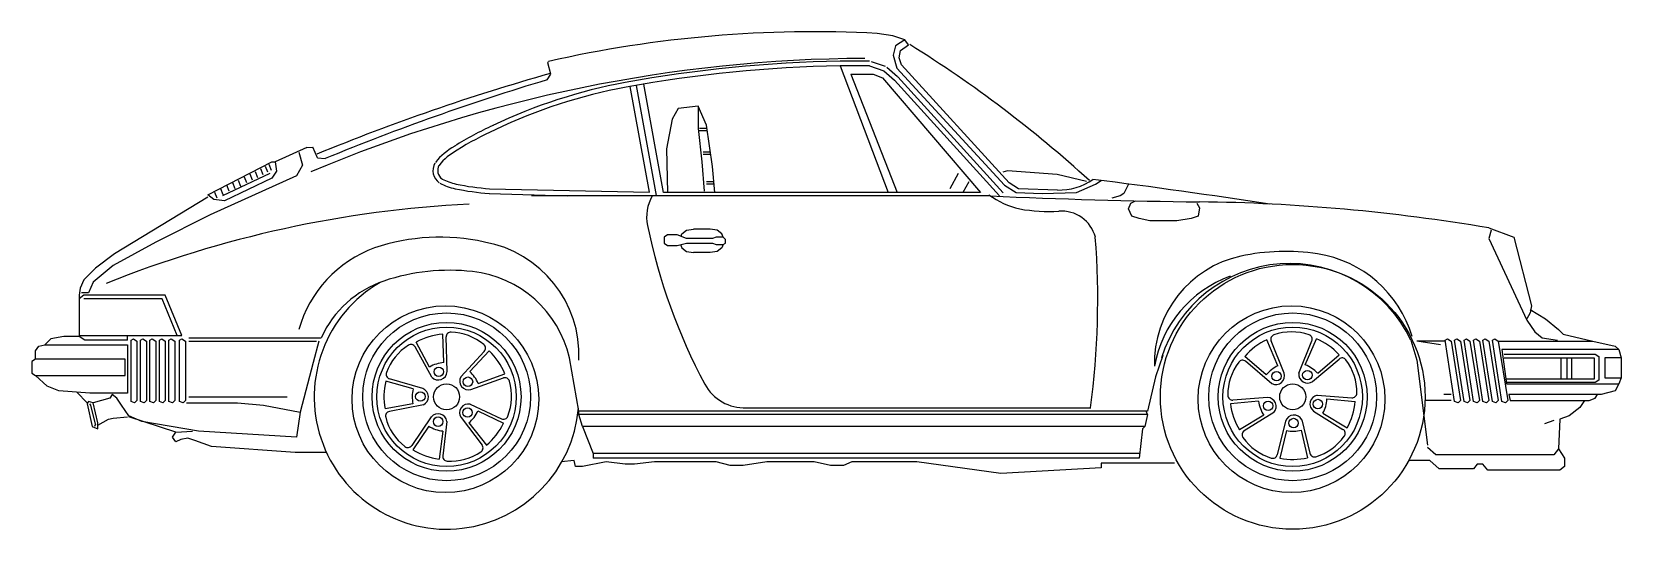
# Model space of a CAD drawing. Header units: millimetres. Extents: x -3276.83 to -3272.8, y 1923.29 to 1924.56.
import ezdxf

# ---------------------------------------------------------------- set-up
doc = ezdxf.new("R2010")
doc.units = ezdxf.units.MM
doc.header["$LTSCALE"] = 10
doc.layers.add('Veículos', color=2, linetype='Continuous')

msp = doc.modelspace()

# ---------------------------------------------------------------- linework, layer by layer
at = {"layer": 'Veículos'}
for p, q in [((-3274.6474, 1924.5447), (-3274.6871, 1924.5508)), ((-3274.6167, 1924.5347), (-3274.6474, 1924.5447)), ((-3274.6167, 1924.5347), (-3274.64, 1924.5194)), ((-3274.607, 1924.5224), (-3274.6167, 1924.5347)), ((-3274.64, 1924.5194), (-3274.646, 1924.4954)), ((-3274.646, 1924.4954), (-3274.637, 1924.4624)), ((-3274.631, 1924.4894), (-3274.628, 1924.5074)), ((-3274.628, 1924.5074), (-3274.607, 1924.5224)), ((-3275.5231, 1924.476), (-3275.5212, 1924.4799)), ((-3275.5154, 1924.4475), (-3275.5231, 1924.476)), ((-3274.742, 1924.4804), (-3274.781, 1924.4804)), ((-3274.781, 1924.4684), (-3274.6587, 1924.1474)), ((-3274.742, 1924.4684), (-3274.781, 1924.4684)), ((-3274.706, 1924.4804), (-3274.742, 1924.4804)), ((-3274.706, 1924.4684), (-3274.742, 1924.4684)), ((-3274.706, 1924.4684), (-3274.67, 1924.4564)), ((-3274.7022, 1924.4798), (-3274.6662, 1924.4678)), ((-3274.67, 1924.4564), (-3274.643, 1924.4324)), ((-3274.662, 1924.4654), (-3274.635, 1924.4414)), ((-3274.637, 1924.4624), (-3274.364, 1924.1654)), ((-3274.625, 1924.4714), (-3274.631, 1924.4894)), ((-3274.352, 1924.1714), (-3274.625, 1924.4714)), ((-3275.525, 1924.4329), (-3275.5154, 1924.4475)), ((-3275.2652, 1924.148), (-3275.3143, 1924.4162)), ((-3275.247, 1924.1391), (-3275.2982, 1924.419)), ((-3275.2291, 1924.1474), (-3275.2794, 1924.4223)), ((-3274.754, 1924.4474), (-3274.727, 1924.4474)), ((-3274.754, 1924.4474), (-3274.6359, 1924.1474)), ((-3274.727, 1924.4474), (-3274.697, 1924.4474)), ((-3274.697, 1924.4474), (-3274.673, 1924.4384)), ((-3274.673, 1924.4384), (-3274.4249, 1924.1474)), ((-3274.643, 1924.4324), (-3274.376, 1924.1384)), ((-3274.6341, 1924.4405), (-3274.3671, 1924.1465)), ((-3275.207, 1924.3334), (-3275.222, 1924.2584)), ((-3275.192, 1924.3604), (-3275.207, 1924.3334)), ((-3275.141, 1924.3664), (-3275.192, 1924.3604)), ((-3275.141, 1924.3664), (-3275.141, 1924.3094)), ((-3275.12, 1924.3184), (-3275.141, 1924.3664)), ((-3275.141, 1924.3094), (-3275.132, 1924.2254)), ((-3275.12, 1924.3094), (-3275.138, 1924.3094)), ((-3275.12, 1924.3034), (-3275.138, 1924.3034)), ((-3275.105, 1924.2134), (-3275.12, 1924.3184)), ((-3276.1347, 1924.2617), (-3276.215, 1924.2254)), ((-3276.1347, 1924.2617), (-3276.1199, 1924.2621)), ((-3276.1077, 1924.235), (-3276.1199, 1924.2621)), ((-3275.222, 1924.2584), (-3275.219, 1924.1474)), ((-3276.386, 1924.1414), (-3276.224, 1924.2254)), ((-3276.234, 1924.1985), (-3276.24, 1924.2135)), ((-3276.2245, 1924.2034), (-3276.2305, 1924.2184)), ((-3276.224, 1924.2254), (-3276.215, 1924.2254)), ((-3276.215, 1924.2254), (-3276.212, 1924.2014)), ((-3276.146, 1924.2164), (-3276.161, 1924.1894)), ((-3276.155, 1924.2494), (-3276.146, 1924.2164)), ((-3276.1077, 1924.235), (-3276.0882, 1924.2331)), ((-3275.132, 1924.2254), (-3275.126, 1924.1504)), ((-3275.111, 1924.2494), (-3275.129, 1924.2494)), ((-3275.111, 1924.2434), (-3275.129, 1924.2434)), ((-3275.099, 1924.1474), (-3275.105, 1924.2134)), ((-3276.161, 1924.1894), (-3276.38, 1924.0904)), ((-3276.2286, 1924.1956), (-3276.3486, 1924.1386)), ((-3276.224, 1924.1834), (-3276.344, 1924.1264)), ((-3276.317, 1924.1564), (-3276.323, 1924.1714)), ((-3276.302, 1924.1624), (-3276.308, 1924.1774)), ((-3276.287, 1924.1714), (-3276.293, 1924.1864)), ((-3276.273, 1924.1785), (-3276.279, 1924.1935)), ((-3276.259, 1924.1844), (-3276.265, 1924.1994)), ((-3276.2456, 1924.1919), (-3276.2516, 1924.2069)), ((-3276.212, 1924.2014), (-3276.224, 1924.1834)), ((-3275.102, 1924.1744), (-3275.12, 1924.1744)), ((-3274.481, 1924.1954), (-3274.502, 1924.1564)), ((-3274.4544, 1924.1746), (-3274.469, 1924.1474)), ((-3274.3562, 1924.2019), (-3274.3682, 1924.1989)), ((-3274.2302, 1924.1929), (-3274.3562, 1924.2019)), ((-3274.328, 1924.1564), (-3274.352, 1924.1714)), ((-3274.1552, 1924.1749), (-3274.2302, 1924.1929)), ((-3274.133, 1924.1684), (-3274.118, 1924.1774)), ((-3276.386, 1924.1354), (-3276.623, 1923.9914)), ((-3276.371, 1924.1294), (-3276.386, 1924.1414)), ((-3276.3621, 1924.1324), (-3276.3681, 1924.1474)), ((-3276.347, 1924.1414), (-3276.353, 1924.1564)), ((-3276.332, 1924.1504), (-3276.338, 1924.1654)), ((-3275.6714, 1924.1448), (-3275.4726, 1924.1384)), ((-3275.6707, 1924.1568), (-3275.2652, 1924.148)), ((-3274.4, 1924.1384), (-3275.564, 1924.1384)), ((-3274.4249, 1924.1474), (-3275.2291, 1924.1474)), ((-3275.102, 1924.1684), (-3275.12, 1924.1684)), ((-3274.364, 1924.1654), (-3274.334, 1924.1474)), ((-3274.334, 1924.1474), (-3274.268, 1924.1444)), ((-3274.229, 1924.1534), (-3274.328, 1924.1564)), ((-3274.268, 1924.1444), (-3274.181, 1924.1474)), ((-3274.181, 1924.1474), (-3274.133, 1924.1684)), ((-3274.07, 1924.1384), (-3274.091, 1924.1324)), ((-3274.061, 1924.1444), (-3274.07, 1924.1384)), ((-3274.049, 1924.1684), (-3274.061, 1924.1444)), ((-3276.38, 1924.0904), (-3276.518, 1924.0214)), ((-3276.344, 1924.1264), (-3276.371, 1924.1294)), ((-3274.049, 1924.1054), (-3274.043, 1924.1204)), ((-3274.04, 1924.0874), (-3274.049, 1924.1054)), ((-3274.043, 1924.1204), (-3274.031, 1924.1264)), ((-3273.875, 1924.1204), (-3273.869, 1924.1084)), ((-3273.869, 1924.1084), (-3273.872, 1924.0874)), ((-3275.183, 1924.0424), (-3275.171, 1924.0514)), ((-3275.171, 1924.0514), (-3275.153, 1924.0544)), ((-3275.111, 1924.0544), (-3275.153, 1924.0544)), ((-3275.093, 1924.0514), (-3275.111, 1924.0544)), ((-3275.081, 1924.0424), (-3275.093, 1924.0514)), ((-3274.022, 1924.0814), (-3274.04, 1924.0874)), ((-3273.995, 1924.0754), (-3274.022, 1924.0814)), ((-3273.926, 1924.0754), (-3273.995, 1924.0754)), ((-3273.89, 1924.0814), (-3273.926, 1924.0754)), ((-3273.872, 1924.0874), (-3273.89, 1924.0814)), ((-3273.134, 1924.0574), (-3273.071, 1924.0334)), ((-3273.128, 1924.0514), (-3273.134, 1924.0304)), ((-3276.518, 1924.0214), (-3276.626, 1923.9614)), ((-3275.219, 1924.0394), (-3275.228, 1924.0334)), ((-3275.228, 1924.0334), (-3275.228, 1924.0184)), ((-3275.228, 1924.0184), (-3275.219, 1924.0124)), ((-3275.195, 1924.0394), (-3275.219, 1924.0394)), ((-3275.219, 1924.0124), (-3275.195, 1924.0124)), ((-3275.171, 1924.0304), (-3275.195, 1924.0394)), ((-3275.195, 1924.0124), (-3275.171, 1924.0184)), ((-3275.186, 1924.0154), (-3275.183, 1924.0064)), ((-3275.1848, 1924.0362), (-3275.183, 1924.0424)), ((-3275.105, 1924.0304), (-3275.171, 1924.0304)), ((-3275.171, 1924.0184), (-3275.105, 1924.0184)), ((-3275.096, 1924.0334), (-3275.105, 1924.0304)), ((-3275.105, 1924.0184), (-3275.096, 1924.0154)), ((-3275.078, 1924.0334), (-3275.096, 1924.0334)), ((-3275.096, 1924.0154), (-3275.078, 1924.0154)), ((-3275.078, 1924.0334), (-3275.081, 1924.0424)), ((-3275.078, 1924.0154), (-3275.081, 1924.0064)), ((-3275.072, 1924.0274), (-3275.078, 1924.0334)), ((-3275.078, 1924.0154), (-3275.072, 1924.0184)), ((-3275.072, 1924.0184), (-3275.072, 1924.0274)), ((-3273.134, 1924.0304), (-3273.038, 1923.8234)), ((-3273.071, 1924.0334), (-3273.026, 1923.8594)), ((-3276.623, 1923.9914), (-3276.671, 1923.9554)), ((-3275.183, 1924.0064), (-3275.171, 1923.9974)), ((-3275.171, 1923.9974), (-3275.153, 1923.9944)), ((-3275.111, 1923.9944), (-3275.153, 1923.9944)), ((-3275.093, 1923.9974), (-3275.111, 1923.9944)), ((-3275.081, 1924.0064), (-3275.093, 1923.9974)), ((-3276.671, 1923.9554), (-3276.701, 1923.9254)), ((-3276.626, 1923.9614), (-3276.677, 1923.9194)), ((-3276.71, 1923.9044), (-3276.713, 1923.8864)), ((-3276.701, 1923.9254), (-3276.71, 1923.9044)), ((-3276.689, 1923.8924), (-3276.707, 1923.8924)), ((-3276.677, 1923.9194), (-3276.689, 1923.8924)), ((-3276.701, 1923.8864), (-3276.713, 1923.8774)), ((-3276.713, 1923.8864), (-3276.713, 1923.7814)), ((-3276.494, 1923.8864), (-3276.701, 1923.8864)), ((-3276.5023, 1923.8774), (-3276.701, 1923.8774)), ((-3276.464, 1923.7844), (-3276.5023, 1923.8774)), ((-3276.452, 1923.7844), (-3276.494, 1923.8864)), ((-3273.026, 1923.8594), (-3273.029, 1923.8414)), ((-3273.029, 1923.8504), (-3272.99, 1923.8264)), ((-3273.029, 1923.8414), (-3273.038, 1923.8264)), ((-3273.038, 1923.8234), (-3273.017, 1923.7934)), ((-3272.99, 1923.8264), (-3272.957, 1923.7994)), ((-3276.785, 1923.7754), (-3276.8, 1923.7604)), ((-3276.752, 1923.7814), (-3276.785, 1923.7754)), ((-3276.713, 1923.7814), (-3276.752, 1923.7814)), ((-3276.713, 1923.7844), (-3276.452, 1923.7844)), ((-3276.698, 1923.7724), (-3276.713, 1923.7814)), ((-3276.59, 1923.7724), (-3276.698, 1923.7724)), ((-3276.59, 1923.7724), (-3276.59, 1923.7844)), ((-3276.581, 1923.7724), (-3276.575, 1923.7754)), ((-3276.581, 1923.6164), (-3276.581, 1923.7724)), ((-3276.575, 1923.7754), (-3276.566, 1923.7694)), ((-3276.566, 1923.7694), (-3276.566, 1923.6194)), ((-3276.557, 1923.7724), (-3276.551, 1923.7754)), ((-3276.557, 1923.6164), (-3276.557, 1923.7724)), ((-3276.551, 1923.7754), (-3276.542, 1923.7694)), ((-3276.542, 1923.7694), (-3276.542, 1923.6194)), ((-3276.533, 1923.7724), (-3276.527, 1923.7754)), ((-3276.533, 1923.6164), (-3276.533, 1923.7724)), ((-3276.527, 1923.7754), (-3276.518, 1923.7694)), ((-3276.518, 1923.7694), (-3276.518, 1923.6194)), ((-3276.509, 1923.7724), (-3276.503, 1923.7754)), ((-3276.509, 1923.6164), (-3276.509, 1923.7724)), ((-3276.503, 1923.7754), (-3276.494, 1923.7694)), ((-3276.494, 1923.7694), (-3276.494, 1923.6194)), ((-3276.485, 1923.7724), (-3276.479, 1923.7754)), ((-3276.485, 1923.6164), (-3276.485, 1923.7724)), ((-3276.479, 1923.7754), (-3276.47, 1923.7694)), ((-3276.47, 1923.7694), (-3276.47, 1923.6194)), ((-3276.458, 1923.7724), (-3276.452, 1923.7754)), ((-3276.458, 1923.6164), (-3276.458, 1923.7724)), ((-3276.452, 1923.7754), (-3276.443, 1923.7694)), ((-3276.443, 1923.7694), (-3276.443, 1923.6194)), ((-3276.434, 1923.7784), (-3276.098, 1923.7784)), ((-3276.434, 1923.7694), (-3276.11, 1923.7694)), ((-3276.104, 1923.7694), (-3276.119, 1923.7154)), ((-3275.8232, 1923.7041), (-3275.8572, 1923.7674)), ((-3275.787, 1923.7153), (-3275.7899, 1923.7871)), ((-3275.7788, 1923.6925), (-3275.781, 1923.7804)), ((-3273.6694, 1923.7072), (-3273.6975, 1923.7733)), ((-3273.6536, 1923.6888), (-3273.6867, 1923.7702)), ((-3273.6165, 1923.6888), (-3273.5833, 1923.7702)), ((-3273.6, 1923.7095), (-3273.5719, 1923.7756)), ((-3273.332, 1923.7724), (-3273.317, 1923.7214)), ((-3273.257, 1923.7604), (-3273.317, 1923.7694)), ((-3273.245, 1923.7694), (-3273.317, 1923.7694)), ((-3273.245, 1923.7724), (-3273.239, 1923.7754)), ((-3273.221, 1923.6164), (-3273.245, 1923.7724)), ((-3273.239, 1923.7754), (-3273.23, 1923.7694)), ((-3273.23, 1923.7694), (-3273.206, 1923.6194)), ((-3273.221, 1923.7724), (-3273.215, 1923.7754)), ((-3273.197, 1923.6164), (-3273.221, 1923.7724)), ((-3273.215, 1923.7754), (-3273.206, 1923.7694)), ((-3273.206, 1923.7694), (-3273.182, 1923.6194)), ((-3273.197, 1923.7724), (-3273.191, 1923.7754)), ((-3273.173, 1923.6164), (-3273.197, 1923.7724)), ((-3273.191, 1923.7754), (-3273.182, 1923.7694)), ((-3273.182, 1923.7694), (-3273.158, 1923.6194)), ((-3273.173, 1923.7724), (-3273.167, 1923.7754)), ((-3273.149, 1923.6164), (-3273.173, 1923.7724)), ((-3273.167, 1923.7754), (-3273.158, 1923.7694)), ((-3273.158, 1923.7694), (-3273.134, 1923.6194)), ((-3273.149, 1923.7724), (-3273.143, 1923.7754)), ((-3273.125, 1923.6164), (-3273.149, 1923.7724)), ((-3273.143, 1923.7754), (-3273.134, 1923.7694)), ((-3273.134, 1923.7694), (-3273.11, 1923.6194)), ((-3273.125, 1923.7724), (-3273.119, 1923.7754)), ((-3273.101, 1923.6164), (-3273.125, 1923.7724)), ((-3273.119, 1923.7754), (-3273.11, 1923.7694)), ((-3273.11, 1923.7694), (-3273.086, 1923.6194)), ((-3273.11, 1923.7694), (-3272.87, 1923.7694)), ((-3273.017, 1923.7934), (-3272.999, 1923.7784)), ((-3272.999, 1923.7784), (-3272.96, 1923.7724)), ((-3272.957, 1923.7994), (-3272.945, 1923.7874)), ((-3272.945, 1923.7874), (-3272.87, 1923.7694)), ((-3272.87, 1923.7694), (-3272.813, 1923.7574)), ((-3276.824, 1923.7454), (-3276.815, 1923.7574)), ((-3276.824, 1923.7244), (-3276.824, 1923.7454)), ((-3276.815, 1923.7574), (-3276.8, 1923.7604)), ((-3276.8, 1923.7604), (-3276.59, 1923.7604)), ((-3276.59, 1923.7604), (-3276.59, 1923.6374)), ((-3275.8174, 1923.6783), (-3275.8601, 1923.7551)), ((-3275.7441, 1923.6793), (-3275.6842, 1923.7437)), ((-3275.7213, 1923.6929), (-3275.6717, 1923.7448)), ((-3275.444, 1923.5924), (-3275.468, 1923.7274)), ((-3273.962, 1923.7334), (-3273.98, 1923.6794)), ((-3273.6993, 1923.6839), (-3273.7535, 1923.731)), ((-3273.5686, 1923.6883), (-3273.5144, 1923.7354)), ((-3273.101, 1923.7484), (-3273.089, 1923.6614)), ((-3272.804, 1923.7484), (-3273.101, 1923.7484)), ((-3273.095, 1923.7364), (-3272.864, 1923.7364)), ((-3273.095, 1923.7274), (-3272.867, 1923.7274)), ((-3272.951, 1923.7274), (-3272.951, 1923.6734)), ((-3272.936, 1923.7274), (-3272.936, 1923.6734)), ((-3272.924, 1923.7274), (-3272.924, 1923.6734)), ((-3272.867, 1923.7274), (-3272.867, 1923.6734)), ((-3272.864, 1923.7364), (-3272.855, 1923.7304)), ((-3272.855, 1923.7304), (-3272.855, 1923.6704)), ((-3272.84, 1923.7274), (-3272.84, 1923.6764)), ((-3272.798, 1923.7274), (-3272.84, 1923.7274)), ((-3272.813, 1923.7574), (-3272.804, 1923.7484)), ((-3272.804, 1923.7484), (-3272.798, 1923.7274)), ((-3272.798, 1923.7274), (-3272.798, 1923.6764)), ((-3276.824, 1923.7244), (-3276.833, 1923.7184)), ((-3276.833, 1923.7184), (-3276.833, 1923.6884)), ((-3276.833, 1923.6884), (-3276.824, 1923.6824)), ((-3276.596, 1923.7244), (-3276.824, 1923.7244)), ((-3276.596, 1923.6824), (-3276.596, 1923.7244)), ((-3276.119, 1923.7154), (-3276.152, 1923.5894)), ((-3275.6995, 1923.6619), (-3275.6321, 1923.6868)), ((-3273.6846, 1923.6618), (-3273.7518, 1923.7186)), ((-3273.5813, 1923.6675), (-3273.5141, 1923.7243)), ((-3273.317, 1923.7214), (-3273.29, 1923.5054)), ((-3276.824, 1923.6824), (-3276.596, 1923.6824)), ((-3276.794, 1923.6554), (-3276.824, 1923.6824)), ((-3276.764, 1923.6434), (-3276.794, 1923.6554)), ((-3275.8648, 1923.6486), (-3275.934, 1923.6681)), ((-3275.8406, 1923.6494), (-3275.9248, 1923.6744)), ((-3275.7187, 1923.647), (-3275.6358, 1923.6763)), ((-3273.98, 1923.6794), (-3274.001, 1923.5924)), ((-3272.867, 1923.6734), (-3273.089, 1923.6734)), ((-3272.864, 1923.6644), (-3273.089, 1923.6644)), ((-3273.089, 1923.6614), (-3272.804, 1923.6614)), ((-3272.855, 1923.6704), (-3272.864, 1923.6644)), ((-3272.84, 1923.6764), (-3272.798, 1923.6764)), ((-3272.804, 1923.6614), (-3272.813, 1923.6434)), ((-3272.798, 1923.6764), (-3272.804, 1923.6614)), ((-3276.686, 1923.6374), (-3276.764, 1923.6434)), ((-3276.692, 1923.6134), (-3276.719, 1923.6404)), ((-3276.689, 1923.6164), (-3276.692, 1923.6104)), ((-3276.692, 1923.6104), (-3276.68, 1923.5534)), ((-3276.677, 1923.6134), (-3276.689, 1923.6164)), ((-3276.59, 1923.6374), (-3276.686, 1923.6374)), ((-3276.683, 1923.6074), (-3276.686, 1923.6104)), ((-3276.671, 1923.5594), (-3276.683, 1923.6074)), ((-3276.635, 1923.6254), (-3276.677, 1923.6134)), ((-3276.665, 1923.5624), (-3276.677, 1923.6134)), ((-3276.629, 1923.6344), (-3276.635, 1923.6254)), ((-3276.617, 1923.6254), (-3276.629, 1923.6344)), ((-3276.605, 1923.6074), (-3276.617, 1923.6254)), ((-3276.587, 1923.5804), (-3276.605, 1923.6074)), ((-3276.572, 1923.6134), (-3276.581, 1923.6164)), ((-3276.566, 1923.6194), (-3276.572, 1923.6134)), ((-3276.548, 1923.6134), (-3276.557, 1923.6164)), ((-3276.542, 1923.6194), (-3276.548, 1923.6134)), ((-3276.524, 1923.6134), (-3276.533, 1923.6164)), ((-3276.518, 1923.6194), (-3276.524, 1923.6134)), ((-3276.5, 1923.6134), (-3276.509, 1923.6164)), ((-3276.494, 1923.6194), (-3276.5, 1923.6134)), ((-3276.476, 1923.6134), (-3276.485, 1923.6164)), ((-3276.47, 1923.6194), (-3276.476, 1923.6134)), ((-3276.449, 1923.6134), (-3276.458, 1923.6164)), ((-3276.443, 1923.6194), (-3276.449, 1923.6134)), ((-3276.44, 1923.6134), (-3276.311, 1923.6134)), ((-3276.434, 1923.6284), (-3276.185, 1923.6284)), ((-3276.311, 1923.6134), (-3276.245, 1923.6074)), ((-3276.245, 1923.6074), (-3276.152, 1923.5894)), ((-3275.8654, 1923.6107), (-3275.9361, 1923.5979)), ((-3275.839, 1923.6083), (-3275.9253, 1923.5914)), ((-3275.7205, 1923.61), (-3275.6407, 1923.5729)), ((-3273.7185, 1923.6172), (-3273.7901, 1923.6109)), ((-3273.6961, 1923.6266), (-3273.7837, 1923.6201)), ((-3273.5698, 1923.6323), (-3273.4821, 1923.6258)), ((-3273.545, 1923.623), (-3273.4734, 1923.6168)), ((-3273.23, 1923.6194), (-3273.296, 1923.6194)), ((-3273.23, 1923.6344), (-3273.248, 1923.6344)), ((-3273.212, 1923.6134), (-3273.221, 1923.6164)), ((-3273.206, 1923.6194), (-3273.212, 1923.6134)), ((-3273.188, 1923.6134), (-3273.197, 1923.6164)), ((-3273.182, 1923.6194), (-3273.188, 1923.6134)), ((-3273.164, 1923.6134), (-3273.173, 1923.6164)), ((-3273.158, 1923.6194), (-3273.164, 1923.6134)), ((-3273.14, 1923.6134), (-3273.149, 1923.6164)), ((-3273.134, 1923.6194), (-3273.14, 1923.6134)), ((-3273.116, 1923.6134), (-3273.125, 1923.6164)), ((-3273.11, 1923.6194), (-3273.116, 1923.6134)), ((-3273.092, 1923.6134), (-3273.101, 1923.6164)), ((-3273.086, 1923.6194), (-3273.092, 1923.6134)), ((-3273.083, 1923.6344), (-3273.08, 1923.6194)), ((-3272.849, 1923.6344), (-3273.083, 1923.6344)), ((-3273.08, 1923.6194), (-3272.879, 1923.6194)), ((-3272.891, 1923.6194), (-3272.903, 1923.6014)), ((-3272.879, 1923.6194), (-3272.864, 1923.6254)), ((-3272.864, 1923.6254), (-3272.858, 1923.6344)), ((-3272.813, 1923.6434), (-3272.849, 1923.6344)), ((-3276.665, 1923.5564), (-3276.638, 1923.5714)), ((-3276.638, 1923.5714), (-3276.626, 1923.5744)), ((-3276.626, 1923.5744), (-3276.59, 1923.5774)), ((-3276.554, 1923.5654), (-3276.587, 1923.5804)), ((-3276.467, 1923.5384), (-3276.587, 1923.5774)), ((-3276.41, 1923.5414), (-3276.554, 1923.5654)), ((-3276.152, 1923.5894), (-3276.161, 1923.5264)), ((-3275.8187, 1923.5773), (-3275.8685, 1923.5049)), ((-3275.7791, 1923.5661), (-3275.7897, 1923.4788)), ((-3275.7433, 1923.5758), (-3275.6899, 1923.506)), ((-3275.7005, 1923.5925), (-3275.6358, 1923.5613)), ((-3275.444, 1923.5834), (-3275.444, 1923.5924)), ((-3274.001, 1923.5924), (-3275.444, 1923.5924)), ((-3275.435, 1923.5534), (-3275.444, 1923.5834)), ((-3274.001, 1923.5834), (-3275.444, 1923.5834)), ((-3275.0193, 1923.6004), (-3274.1448, 1923.6004)), ((-3274.001, 1923.5834), (-3274.007, 1923.5534)), ((-3274.001, 1923.5834), (-3274.004, 1923.5924)), ((-3273.7056, 1923.5816), (-3273.7672, 1923.5446)), ((-3273.6801, 1923.5887), (-3273.7548, 1923.5424)), ((-3273.6501, 1923.5669), (-3273.671, 1923.4815)), ((-3273.6091, 1923.5704), (-3273.5881, 1923.4851)), ((-3273.5791, 1923.5922), (-3273.5044, 1923.5459)), ((-3273.5555, 1923.5866), (-3273.4939, 1923.5496)), ((-3272.9687, 1923.5687), (-3272.9927, 1923.5597)), ((-3272.954, 1923.5714), (-3272.957, 1923.4964)), ((-3272.93, 1923.5804), (-3272.954, 1923.5714)), ((-3272.903, 1923.6014), (-3272.93, 1923.5804)), ((-3276.68, 1923.5534), (-3276.665, 1923.5474)), ((-3276.671, 1923.5594), (-3276.674, 1923.5534)), ((-3276.665, 1923.5474), (-3276.665, 1923.5624)), ((-3276.476, 1923.5264), (-3276.467, 1923.5384)), ((-3276.467, 1923.5144), (-3276.476, 1923.5264)), ((-3276.467, 1923.5384), (-3276.425, 1923.5414)), ((-3276.161, 1923.5264), (-3276.41, 1923.5414)), ((-3275.8254, 1923.5539), (-3275.8653, 1923.4942)), ((-3275.7895, 1923.5417), (-3275.7992, 1923.4705)), ((-3275.7232, 1923.5622), (-3275.6787, 1923.5058)), ((-3275.435, 1923.5534), (-3275.408, 1923.4844)), ((-3274.007, 1923.5534), (-3275.435, 1923.5534)), ((-3274.013, 1923.5474), (-3274.022, 1923.4724)), ((-3274.007, 1923.5534), (-3274.013, 1923.5474)), ((-3273.6481, 1923.5427), (-3273.6643, 1923.4727)), ((-3273.6102, 1923.544), (-3273.5941, 1923.474)), ((-3276.455, 1923.5204), (-3276.467, 1923.5144)), ((-3276.437, 1923.5234), (-3276.455, 1923.5204)), ((-3276.419, 1923.5174), (-3276.437, 1923.5234)), ((-3276.377, 1923.5024), (-3276.419, 1923.5174)), ((-3276.164, 1923.4874), (-3276.377, 1923.5024)), ((-3276.086, 1923.4874), (-3276.164, 1923.4874)), ((-3273.269, 1923.4814), (-3273.29, 1923.4994)), ((-3272.957, 1923.4964), (-3272.969, 1923.4814)), ((-3272.957, 1923.4964), (-3272.942, 1923.4724)), ((-3275.456, 1923.4664), (-3275.489, 1923.4634)), ((-3275.453, 1923.4514), (-3275.456, 1923.4664)), ((-3275.435, 1923.4514), (-3275.453, 1923.4514)), ((-3275.375, 1923.4634), (-3275.435, 1923.4514)), ((-3275.408, 1923.4844), (-3275.408, 1923.4724)), ((-3274.022, 1923.4844), (-3275.408, 1923.4844)), ((-3274.022, 1923.4724), (-3275.408, 1923.4724)), ((-3275.327, 1923.4574), (-3275.375, 1923.4634)), ((-3275.303, 1923.4574), (-3275.327, 1923.4574)), ((-3275.252, 1923.4634), (-3275.303, 1923.4574)), ((-3275.096, 1923.4634), (-3275.252, 1923.4634)), ((-3275.06, 1923.4544), (-3275.096, 1923.4634)), ((-3275.027, 1923.4544), (-3275.06, 1923.4544)), ((-3274.967, 1923.4634), (-3275.027, 1923.4544)), ((-3274.847, 1923.4634), (-3274.967, 1923.4634)), ((-3274.805, 1923.4544), (-3274.847, 1923.4634)), ((-3274.772, 1923.4544), (-3274.805, 1923.4544)), ((-3274.751, 1923.4634), (-3274.772, 1923.4544)), ((-3274.586, 1923.4634), (-3274.751, 1923.4634)), ((-3274.373, 1923.4334), (-3274.586, 1923.4634)), ((-3274.118, 1923.4484), (-3274.373, 1923.4334)), ((-3274.118, 1923.4604), (-3274.118, 1923.4484)), ((-3273.932, 1923.4604), (-3274.118, 1923.4604)), ((-3273.284, 1923.4664), (-3273.335, 1923.4664)), ((-3273.26, 1923.4454), (-3273.284, 1923.4664)), ((-3272.969, 1923.4814), (-3273.269, 1923.4814)), ((-3273.173, 1923.4454), (-3273.26, 1923.4454)), ((-3273.164, 1923.4574), (-3273.173, 1923.4454)), ((-3273.149, 1923.4574), (-3273.164, 1923.4574)), ((-3273.137, 1923.4424), (-3273.149, 1923.4574)), ((-3272.942, 1923.4514), (-3272.954, 1923.4424)), ((-3272.942, 1923.4724), (-3272.942, 1923.4514)), ((-3272.954, 1923.4424), (-3273.137, 1923.4424))]:
    msp.add_line(p, q, dxfattribs=at)
for centre, radius in [((-3273.632, 1923.6284), 0.336), ((-3275.783, 1923.6224), 0.237), ((-3273.635, 1923.6224), 0.237), ((-3275.78, 1923.6284), 0.213), ((-3275.78, 1923.6284), 0.189), ((-3273.632, 1923.6284), 0.213), ((-3273.632, 1923.6284), 0.189), ((-3275.78, 1923.6284), 0.177), ((-3273.632, 1923.6284), 0.177), ((-3275.7998, 1923.692), 0.012), ((-3273.673, 1923.6808), 0.012), ((-3273.5948, 1923.6836), 0.012), ((-3275.78, 1923.6284), 0.033), ((-3275.7257, 1923.6668), 0.012), ((-3273.632, 1923.6284), 0.033), ((-3275.8466, 1923.6292), 0.012), ((-3273.6945, 1923.6056), 0.012), ((-3273.568, 1923.6101), 0.012), ((-3275.8014, 1923.5654), 0.012), ((-3275.7267, 1923.5886), 0.012), ((-3273.6297, 1923.5619), 0.012)]:
    msp.add_circle(centre, radius, dxfattribs=at)
for centre, radius, start, end in [((-3274.8483, 1921.5086), 3.0465, 86.9674, 102.7595), ((-3276.2438, 1921.8812), 3.1089, 47.613, 58.1662), ((-3274.7001, 1920.8194), 3.6682, 90.2858, 112.8572), ((-3274.7259, 1921.157), 3.3239, 90.9537, 100.4048), ((-3274.7259, 1921.157), 3.3119, 90.9537, 100.4048), ((-3274.0041, 1919.1121), 5.5474, 105.8243, 112.3078), ((-3273.805, 1918.6938), 5.9914, 106.68354, 112.40072), ((-3275.0839, 1923.1066), 1.3417, 100.4048, 115.5335), ((-3275.0839, 1923.1066), 1.3297, 100.4048, 115.5335), ((-3275.3323, 1923.5867), 0.8015, 114.2869, 122.2357), ((-3275.3323, 1923.5867), 0.7895, 114.2869, 122.2357), ((-3275.6717, 1924.1111), 0.1771, 119.6768, 140.5653), ((-3275.6717, 1924.1111), 0.1651, 119.6768, 140.5653), ((-3275.7758, 1924.2031), 0.0388, 151.0403, 233.9787), ((-3275.7758, 1924.2031), 0.0268, 151.0403, 233.9787), ((-3275.7194, 1924.325), 0.1727, 243.3338, 256.9224), ((-3275.7194, 1924.325), 0.1607, 243.3338, 256.9224), ((-3274.2249, 1924.3032), 0.1499, 268.4289, 304.9696), ((-3276.3119, 1907.0663), 17.2515, 81.25719, 82.76409), ((-3275.6293, 1924.7715), 0.6281, 258.1535, 266.1419), ((-3275.6293, 1924.7715), 0.6161, 258.1535, 266.1419), ((-3275.1646, 1924.085), 0.1076, 150.2424, 191.5771), ((-3274.275, 1924.3163), 0.2167, 233.7941, 256.6556), ((-3273.6668, 1940.6873), 16.5652, 267.46319, 269.30063), ((-3275.5834, 1921.2674), 2.8534, 92.8034, 111.8191), ((-3274.2475, 1924.5649), 0.466, 260.4224, 272.6412), ((-3274.218, 1924.0122), 0.0876, 14.0056, 95.2695), ((-3273.9273, 1919.3487), 4.775, 80.437, 89.3006), ((-3273.8103, 1924.3635), 1.4902, 191.6172, 208.1502), ((-3275.7966, 1923.5143), 0.5194, 77.4753, 108.6796), ((-3275.7354, 1923.7343), 0.2917, 357.4739, 79.8457), ((-3276.1845, 1923.8738), 2.0576, 352.3736, 4.4493), ((-3275.8571, 1923.7156), 0.3095, 110.0124, 164.2935), ((-3273.7048, 1923.7135), 0.2783, 102.2783, 181.4617), ((-3273.6503, 1923.4631), 0.5345, 81.2465, 102.2783), ((-3273.6143, 1923.6975), 0.2973, 16.3817, 81.2465), ((-3275.7723, 1923.4262), 0.5235, 83.6062, 108.5708), ((-3275.7458, 1923.6631), 0.2851, 13.04, 83.6062), ((-3273.6888, 1923.6535), 0.2989, 109.9917, 169.8065), ((-3273.6397, 1923.6261), 0.3407, 25.4217, 162.711), ((-3275.78, 1923.6284), 0.336, 120.184, 355.0547), ((-3275.8537, 1923.6684), 0.268, 108.5708, 155.761), ((-3275.78, 1923.6284), 0.159, 93.5568, 119.0599), ((-3275.769, 1923.7807), 0.012, 88.0221, 181.4418), ((-3275.7733, 1923.6544), 0.1383, 50.4881, 88.0221), ((-3273.632, 1923.6284), 0.159, 114.3017, 139.8048), ((-3273.6756, 1923.7747), 0.012, 108.767, 202.1867), ((-3273.635, 1923.6551), 0.1383, 71.233, 108.767), ((-3273.5944, 1923.7747), 0.012, 337.8133, 71.233), ((-3273.632, 1923.6284), 0.159, 42.3017, 67.8048), ((-3275.8027, 1923.6428), 0.1383, 122.4881, 160.0221), ((-3275.8706, 1923.7493), 0.012, 29.0684, 122.4881), ((-3275.693, 1923.7519), 0.012, 317.0684, 50.4881), ((-3275.78, 1923.6284), 0.159, 21.5568, 47.0599), ((-3273.5064, 1923.7151), 0.012, 36.767, 130.1867), ((-3275.9214, 1923.6859), 0.012, 160.0221, 253.4418), ((-3275.78, 1923.6284), 0.0872, 94.6249, 119.7273), ((-3275.8011, 1923.6936), 0.0223, 223.203, 357.1511), ((-3275.78, 1923.6284), 0.0872, 22.6249, 47.7273), ((-3273.6583, 1923.6338), 0.1383, 143.233, 180.767), ((-3273.7595, 1923.7094), 0.012, 49.8133, 143.233), ((-3273.632, 1923.6284), 0.0872, 115.3698, 140.4721), ((-3273.6748, 1923.6819), 0.0223, 243.9478, 17.896), ((-3273.5943, 1923.6856), 0.0223, 171.9478, 305.896), ((-3273.632, 1923.6284), 0.0872, 43.3698, 68.4721), ((-3273.6075, 1923.6395), 0.1383, 359.233, 36.767), ((-3275.78, 1923.6284), 0.159, 165.5568, 191.0599), ((-3275.78, 1923.6284), 0.0872, 166.6249, 191.7273), ((-3275.8485, 1923.6285), 0.0223, 295.203, 69.1511), ((-3275.7245, 1923.6686), 0.0223, 151.203, 285.1511), ((-3275.6318, 1923.665), 0.012, 16.0221, 109.4418), ((-3275.7532, 1923.6301), 0.1383, 338.4881, 16.0221), ((-3275.0235, 1923.7149), 0.1145, 208.3891, 272.1211), ((-3275.7246, 1923.588), 0.0223, 79.203, 213.1511), ((-3273.7846, 1923.6321), 0.012, 180.767, 274.1867), ((-3273.632, 1923.6284), 0.159, 186.3017, 211.8048), ((-3273.632, 1923.6284), 0.0872, 187.3698, 212.4721), ((-3273.6961, 1923.6042), 0.0223, 315.9478, 89.896), ((-3273.5659, 1923.6103), 0.0223, 99.9478, 233.896), ((-3273.632, 1923.6284), 0.0872, 331.3698, 356.4721), ((-3273.632, 1923.6284), 0.159, 330.3017, 355.8048), ((-3273.4813, 1923.6378), 0.012, 265.8133, 359.233), ((-3275.923, 1923.5796), 0.012, 101.0684, 194.4881), ((-3275.8007, 1923.6112), 0.1383, 194.4881, 232.0221), ((-3275.8013, 1923.5633), 0.0223, 7.203, 141.1511), ((-3275.78, 1923.6284), 0.0872, 310.6249, 335.7273), ((-3275.6357, 1923.5838), 0.012, 245.0684, 338.4881), ((-3273.6288, 1923.56), 0.0223, 27.9478, 161.896), ((-3275.78, 1923.6284), 0.0872, 238.6249, 263.7273), ((-3275.78, 1923.6284), 0.159, 309.5568, 335.0599), ((-3273.7484, 1923.5322), 0.012, 121.8133, 215.233), ((-3273.6453, 1923.605), 0.1383, 215.233, 252.767), ((-3273.632, 1923.6284), 0.0872, 259.3698, 284.4721), ((-3273.6139, 1923.6085), 0.1383, 287.233, 324.767), ((-3273.5107, 1923.5357), 0.012, 324.767, 58.1867), ((-3275.8784, 1923.5117), 0.012, 232.0221, 325.4418), ((-3275.78, 1923.6284), 0.159, 237.5568, 263.0599), ((-3275.7701, 1923.6034), 0.1383, 266.4881, 304.0221), ((-3275.6994, 1923.4987), 0.012, 304.0221, 37.4418), ((-3273.5765, 1923.4879), 0.012, 193.8133, 287.233), ((-3275.7778, 1923.4774), 0.012, 173.0684, 266.4881), ((-3273.6827, 1923.4844), 0.012, 252.767, 346.1867), ((-3273.632, 1923.6284), 0.159, 258.3017, 283.8048)]:
    msp.add_arc(centre, radius, start, end, dxfattribs=at)

doc.saveas('drawing.dxf')
